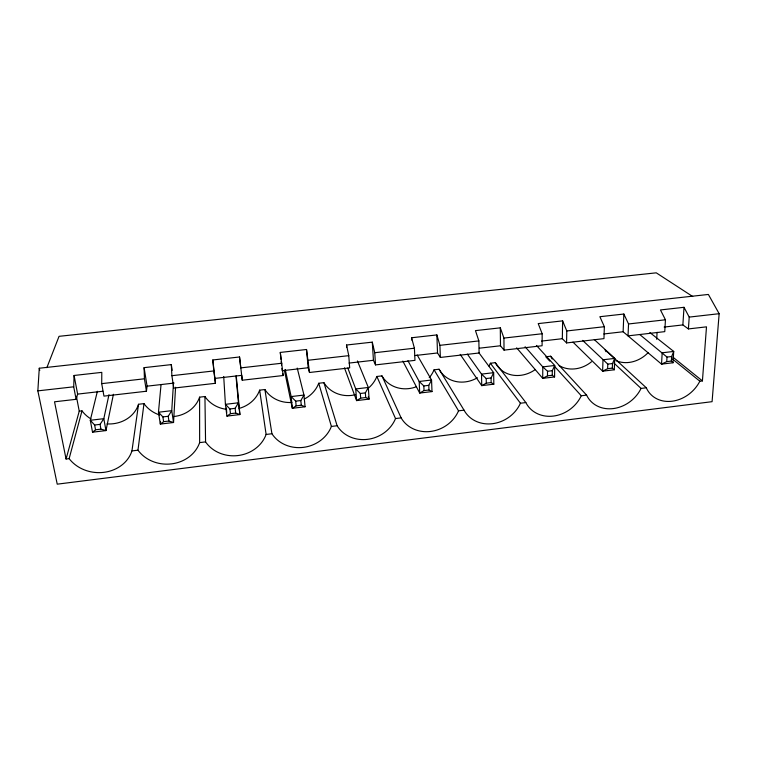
<?xml version="1.0" encoding="UTF-8"?>
<svg xmlns="http://www.w3.org/2000/svg" width="757" height="757" viewBox="0 0 757 757"><rect width="100%" height="100%" fill="white"/><g stroke="black" fill="none" stroke-linecap="round" stroke-linejoin="round"><path stroke-width="1.14" d="M172.17 370.381L171.309 364.609L144.095 367.647L147.076 386.165L146.432 391.237L103.955 396.119L101.712 383.638L101.798 372.368L74.072 375.472L73.713 386.808L76.116 399.317L54.532 401.797L66.067 459.016L69.133 458.638A35.144 30.64 5.1 0 0 103.841 472.349A35.144 30.64 5.1 0 0 131.945 450.926L137.973 450.188A34.339 30.498 0.4 0 0 171.565 463.871A34.339 30.498 0.4 0 0 199.64 442.618L205.563 441.889A33.639 30.28 -5.8 0 0 238.058 455.544A33.639 30.28 -5.8 0 0 266.114 434.461L271.924 433.742A33.081 29.968 -13.3 0 0 303.368 447.368A33.081 29.968 -13.3 0 0 331.396 426.446L337.111 425.737A32.665 29.551 -21.1 0 0 367.533 439.344A32.665 29.551 -21.1 0 0 395.523 418.564L401.134 417.883A32.381 29.021 -28 0 0 430.563 431.452A32.381 29.021 -28 0 0 458.534 410.833L464.041 410.162A32.191 28.425 -33.5 0 0 492.504 423.693A32.191 28.425 -33.5 0 0 520.438 403.235L525.85 402.573A32.068 27.801 -37.5 0 0 553.386 416.076A32.068 27.801 -37.5 0 0 581.272 395.769L586.599 395.116A31.993 27.148 -40.5 0 0 613.217 408.581A31.993 27.148 -40.5 0 0 641.065 388.426L646.298 387.783A31.936 26.504 -42.6 0 0 672.046 401.219A31.936 26.504 -42.6 0 0 699.846 381.206L702.42 380.894L706.499 326.844L688.406 328.926L682.861 324.923L664.144 327.062M688.406 328.926L689.211 317.098L684.016 307.304L660.454 309.944L665.45 319.785L664.76 331.642L628.026 335.871L628.537 323.968L623.853 314.032L599.875 316.71L604.36 326.702L603.963 338.634L566.577 342.93L566.785 330.96L562.621 320.873L538.218 323.599L542.173 333.752L542.088 345.75L504.03 350.122L500.481 345.769L500.301 327.838L475.462 330.62L478.869 340.915L479.096 352.989L440.356 357.446L437.527 352.97L436.865 334.925L411.581 337.754L411.685 340.016M516.662 347.832L542.703 378.349L547.481 375.851L547.529 371.261L542.788 366.89L525.093 346.744M554.578 376.929L542.703 378.349L542.788 366.89L554.72 365.48L554.578 376.929L552.26 375.283L552.307 370.693L554.72 365.48L536.439 345.438M566.577 342.93L562.337 338.701L562.621 320.873M572.973 342.117L602.619 371.176L607.625 368.678L607.786 364.108L582.606 340.385M614.296 369.785L602.619 371.176L602.998 359.783L614.731 358.402L614.296 369.785L612.318 368.12L612.489 363.549L614.731 358.402L594.311 339.6M649.875 332.569L673.721 351.437L673.011 362.754L661.533 364.136L623.125 331.755L623.853 314.032M656.697 339.25L657.085 332.304M175.567 387.281L173.542 422.501L160.342 424.081L158.468 412.234L161.052 384.528M673.011 362.754L671.355 361.07L671.639 356.528L673.721 351.437L662.186 352.8L661.533 364.136L666.747 361.619L667.012 357.077L639.788 334.556M37.85 390.867L39.269 368.233L708.372 294.445L719.15 313.701L712.082 401.674L57.229 484.168L37.85 390.867L73.713 386.808M173.485 383.099L171.744 410.663L173.542 422.501L168.934 421.034L163.626 421.668L160.342 424.081L160.541 421.791M682.861 324.923L684.016 307.304M137.973 450.188L143.981 403.632L138.54 404.266A31.624 28.094 7.5 0 1 107.04 423.911M131.945 450.926L138.54 404.266M113.418 394.283L105.98 430.582L92.534 432.19L90.291 420.277L97.398 391.265M108.98 394.662L103.813 418.678L100.066 424.365L100.936 429.143L105.98 430.582L103.813 418.678L90.291 420.277L94.644 425.008L95.533 429.787L92.534 432.19M69.133 458.638L82.002 410.862L79.239 411.183L66.067 459.016M76.116 399.317L77.63 394.104L74.072 375.472M46.858 367.684L59.046 336.326L656.262 272.832L692.721 296.526M467.362 354.125L481.528 374.119L493.668 372.681L493.819 384.196L491.151 382.578L491.085 377.961L493.668 372.681L478.916 352.79M407.928 360.701L419.189 381.471L431.547 380.014L432.001 391.587L428.973 389.997L428.784 385.351L431.547 380.014L417.154 354.967M347.823 368.044L355.743 388.956L368.328 387.47L369.094 399.109L365.697 397.548L365.376 392.883L368.328 387.47L357.427 360.957M285.238 369.454L291.161 396.573L303.973 395.059L305.071 406.764L301.277 405.241L300.832 400.538L303.973 395.059L297.227 368.082M236.231 375.775L239.903 414.562L235.701 413.067L235.115 408.335L238.455 402.79L236.014 376.248M168.934 421.034L168.205 416.284L171.744 410.663L158.468 412.234L162.887 416.908L163.626 421.668M223.712 376.484L225.416 404.333L226.93 416.113L230.488 413.682L235.701 413.067M301.277 405.241L296.157 405.847L292.334 408.288L284.395 370.268M365.697 397.548L360.663 398.154L356.585 400.604L344.454 367.874M428.973 389.997L424.034 390.584L419.709 393.053L402.819 361.098M491.151 382.578L486.297 383.156L481.736 385.635L460.19 354.38M94.644 425.008L100.066 424.365M162.887 416.908L168.205 416.284M226.93 416.113L239.903 414.562L238.455 402.79L225.416 404.333L229.891 408.96L235.115 408.335M305.071 406.764L292.334 408.288L291.161 396.573L295.694 401.153L300.832 400.538M368.224 396.942L369.094 399.109L356.585 400.604L355.743 388.956L360.332 393.479L365.376 392.883M432.001 391.587L419.709 393.053L419.189 381.471L423.835 385.938L428.784 385.351M493.819 384.196L481.736 385.635L481.528 374.119L486.221 378.538L491.085 377.961M547.529 371.261L552.307 370.693M607.786 364.108L612.489 363.549M667.012 357.077L671.639 356.528M95.533 429.787L100.936 429.143M547.481 375.851L552.26 375.283M607.625 368.678L612.318 368.12M666.747 361.619L671.355 361.07M173.769 416.53A30.952 28 2.8 0 0 199.593 397.151L204.939 396.526A30.365 27.839 -3.6 0 0 226.211 409.282M239.193 408.392A30.365 27.839 -3.6 0 0 259.642 390.148L264.903 389.533A29.883 27.602 -11.8 0 0 291.88 402.459M304.229 399.071A29.883 27.602 -11.8 0 0 318.725 383.26L323.901 382.654A29.532 27.261 -20.7 0 0 355.298 394.747M368.422 388.114A29.532 27.261 -20.7 0 0 376.863 376.475L381.954 375.888A29.296 26.817 -28.5 0 0 416.492 386.704M429.238 377.686A29.296 26.817 -28.5 0 0 434.073 369.804L439.079 369.227A29.154 26.315 -34.4 0 0 477.421 377.762M489.013 365.991A29.154 26.315 -34.4 0 0 490.375 363.237L495.305 362.669A29.059 25.776 -38.7 0 0 535.388 369.482M586.599 395.116L550.661 356.216L545.806 356.784L549.743 361.108M411.581 337.754L414.41 348.22L414.968 360.36L375.519 364.902L374.753 352.715L372.283 342.145L346.526 345.022L348.769 355.658L349.677 367.874L309.499 372.491L306.519 349.497L280.289 352.431L283.175 375.519L242.259 380.222L239.534 356.982L212.821 359.963L215.442 383.307L173.75 388.095L171.896 375.69L171.309 364.609M101.712 383.638L144.426 378.793L144.095 367.647M171.896 375.69L213.815 370.939L212.821 359.963M281.916 363.228L240.773 367.883L239.534 356.982M308.383 360.228L348.769 355.658M374.753 352.715L414.41 348.22M436.865 334.925L439.931 345.334L478.869 340.915M500.301 327.838L503.925 338.076L542.173 333.752M566.785 330.96L604.36 326.702M628.537 323.968L665.45 319.785M689.211 317.098L719.15 313.701M77.63 394.104L102.838 391.218M147.076 386.165L174.063 383.08M215.243 378.368L241.738 375.34L242.259 380.222M309.499 372.491L308.184 367.751L282.172 370.722L281.935 368.432M349.043 363.076L373.438 360.294L375.519 364.902M414.713 355.572L437.527 352.97M479.351 348.182L500.481 345.769M541.577 341.076L562.337 338.701M603.859 333.96L623.125 331.755M672.992 357.2L702.42 380.894M672.396 358.979L699.846 381.206M646.298 387.783L605.146 349.857A28.965 24.678 -43.9 0 0 606.111 351.74M613.936 363.086L641.065 388.426M554.474 366.312L581.272 395.769M495.305 362.669L525.85 402.573M490.375 363.237L520.438 403.235M439.079 369.227L464.041 410.162M434.073 369.804L458.534 410.833M381.954 375.888L401.134 417.883M376.863 376.475L395.523 418.564M323.901 382.654L337.111 425.737M318.725 383.26L331.396 426.446M282.768 373.598L283.175 375.519M39.269 368.233L39.733 370.495M76.391 396.337L79.239 411.183M144.426 378.793L146.432 391.237M264.903 389.533L271.924 433.742M259.642 390.148L266.114 434.461M213.815 370.939L215.442 383.307M229.891 408.96L230.488 413.682M280.289 352.431L280.998 359.291M281.226 361.572L281.585 365.006M295.694 401.153L296.157 405.847M306.519 349.497L308.184 367.751M346.526 345.022L346.697 347.293M360.332 393.479L360.663 398.154M372.283 342.145L373.438 360.294M226.428 408.07L226.712 412.669M423.835 385.938L424.034 390.584M439.931 345.334L440.356 357.446M486.221 378.538L486.297 383.156M204.939 396.526L205.563 441.889M503.925 338.076L504.03 350.122M199.593 397.151L199.64 442.618M648.181 352.611A28.965 24.678 -43.9 0 1 616.113 360.673M591.491 361.78A29.003 25.227 -41.7 0 1 559.186 365.593M552.26 359.007A29.003 25.227 -41.7 0 1 550.661 356.216M159.49 414.95A30.952 28 2.8 0 1 143.981 403.632M90.925 418.924A31.624 28.094 7.5 0 1 82.002 410.862"/></g></svg>
